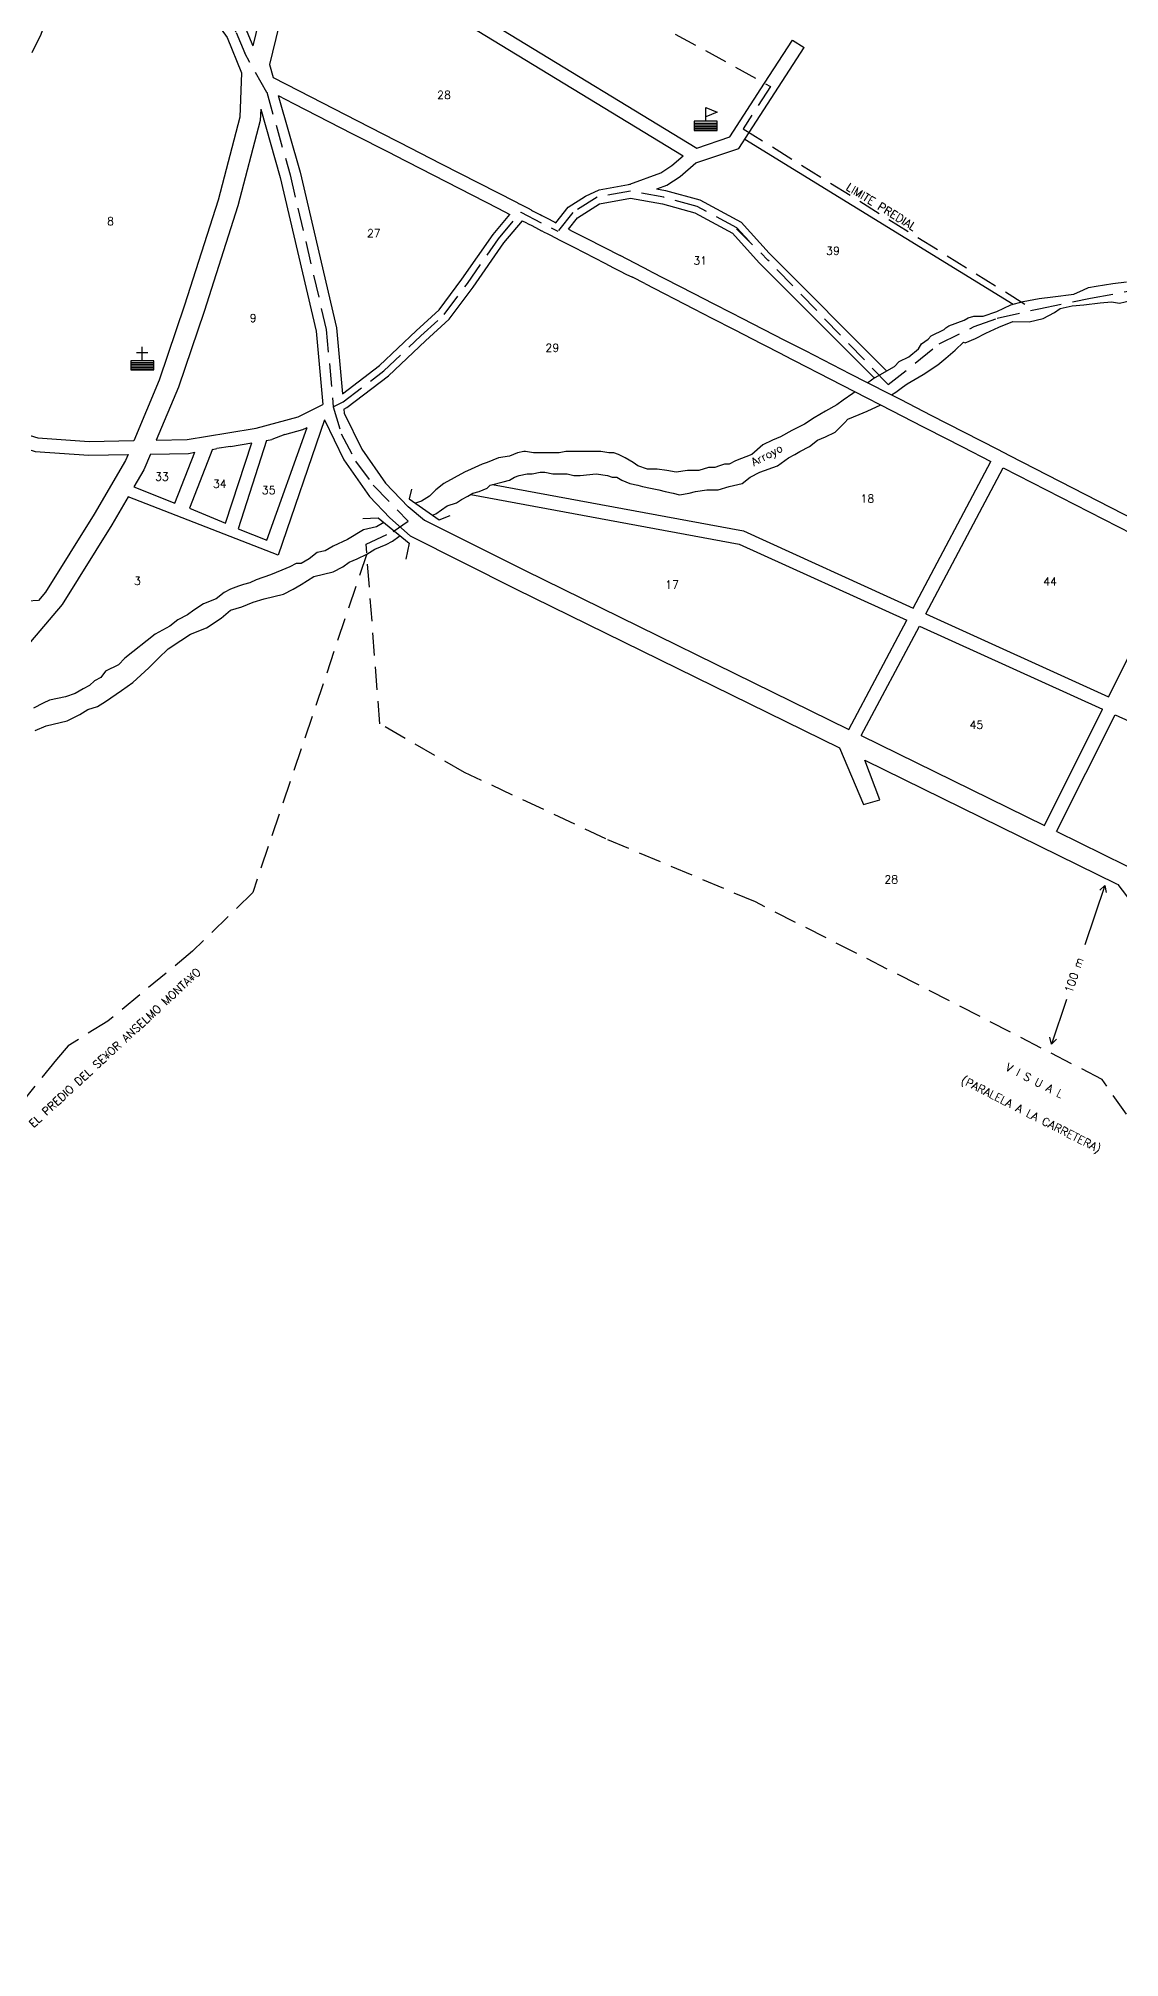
# Model space of a CAD drawing. Extents: x 400988 to 407997, y 1792700 to 1796871.
# Drawn here: x 405457 to 406403, y 1793738 to 1795417 of the extents above; entities that cross this region are included whole.
import ezdxf

# ---------------------------------------------------------------- set-up
doc = ezdxf.new("R2010")
doc.units = 0
doc.header["$LTSCALE"] = 80
doc.header["$MEASUREMENT"] = 0
doc.linetypes.add('HIDDEN', pattern=[0.375, 0.25, -0.125])
doc.layers.get('0').update_dxf_attribs({"linetype": 'CONTINUOUS'})
for name, color, linetype in [('4', 9, 'CONTINUOUS'), ('6', 10, 'CONTINUOUS'), ('9', 5, 'CONTINUOUS'), ('A', 3, 'CONTINUOUS'), ('C', 1, 'CONTINUOUS'), ('D', 6, 'CONTINUOUS'), ('F', 15, 'CONTINUOUS'), ('L', 14, 'CONTINUOUS')]:
    doc.layers.add(name, color=color, linetype=linetype)
doc.styles.add('ROMANS', font='ROMANS', dxfattribs={"height": 7})

# ---------------------------------------------------------------- blocks, each defined once
blk = doc.blocks.new('IGL')
for p, q in [((-5, 5), (5, 5)), ((0, -2), (0, 10)), ((-10, -3.5), (10, -3.5)), ((-10, -5), (10, -5)), ((-10, -6.5), (10, -6.5)), ((-10, -8), (10, -8)), ((-10, -9.5), (10, -9.5))]:
    blk.add_line(p, q)
blk.add_lwpolyline([(-10, -2), (-10, -10), (10, -10), (10, -2)], close=True)
blk = doc.blocks.new('ESC')
for p, q in [((0, -2), (0, 10)), ((0, 10), (10, 6)), ((10, 6), (0, 2)), ((-10, -3.5), (10, -3.5)), ((-10, -5), (10, -5)), ((-10, -6.5), (10, -6.5)), ((-10, -8), (10, -8)), ((-10, -9.5), (10, -9.5))]:
    blk.add_line(p, q)
blk.add_lwpolyline([(-10, -2), (-10, -10), (10, -10), (10, -2)], close=True)

msp = doc.modelspace()

# ---------------------------------------------------------------- linework, layer by layer
at = {"layer": '4', "color": 9, "linetype": 'HIDDEN'}
for p, q in [((405657.0625, 1795369.75), (405637.90625, 1795404)), ((405879.15625, 1795264.875), (405911.625, 1795248.25)), ((406067.8125, 1795250.5), (406095.21875, 1795223.125)), ((405756.0625, 1794817.375), (405744, 1794974.5)), ((405744.65625, 1794966), (405644.84375, 1794669.875))]:
    msp.add_line(p, q, dxfattribs=at)
for points in [[(405252.132318, 1795698.110722), (405270.247374, 1795639.429973), (405302.273477, 1795608.729133), (405344.698851, 1795580.862793), (405471.146684, 1795536.468113), (405553.107712, 1795493.748327), (405600.815551, 1795463.378804), (405630.448908, 1795422.168254), (405637.897766, 1795403.958869)], [(405698.839352, 1795594.070004), (406097.465691, 1795375.027424), (406073.758137, 1795337.902801), (406328.099833, 1795179.553128)], [(405657.071671, 1795369.804862), (405677.531019, 1795297.653098), (405709.152272, 1795162.352135), (405715.25324, 1795094.732257)], [(406200.525861, 1795114.125972), (406244.973449, 1795149.692812), (406275.799348, 1795164.927272), (406295.777205, 1795172.209749), (406332.161796, 1795180.475965), (406377.396386, 1795189.632932), (406421.598288, 1795197.995341), (406458.455936, 1795210.176626), (406487.01039, 1795219.388956), (406525.003333, 1795224.026332), (406569.288603, 1795225.613739), (406615.941511, 1795225.405964), (406658.927103, 1795226.716762), (406691.177732, 1795232.065327), (406726.12156, 1795251.520323), (406765.106361, 1795281.449703), (407186.758218, 1795301.050726)], [(406078.847132, 1795239.476468), (406068.107991, 1795251.417044), (406033.57022, 1795270.027079), (406004.345953, 1795278.002808), (405975.121686, 1795283.319961), (405945.897418, 1795278.002808), (405924.643406, 1795264.709926), (405911.628536, 1795248.213101)], [(405715.25324, 1795094.732257), (405723.977904, 1795099.097495), (405759.623396, 1795126.274054), (405791.874079, 1795156.847683), (405812.242932, 1795175.531567), (405832.611785, 1795202.708126), (405859.770255, 1795241.774429), (405879.168462, 1795264.882914)], [(406200.525861, 1795114.125972), (406095.233748, 1795223.07466)], [(405715.25324, 1795094.732257), (405722.242655, 1795071.179394), (405734.859861, 1795047.325418), (405750.280889, 1795026.277793), (405780.673758, 1794994.771098)], [(405743.989698, 1794974.505097), (405767.793259, 1794985.785403), (405780.673758, 1794994.771098)], [(406387.46875, 1794506.375), (406226.4375, 1794589.375), (406084.375, 1794661.625), (405953.5625, 1794716.875), (405830.15625, 1794774.875), (405756.0625, 1794817.375)], [(405644.831386, 1794669.819934), (405592.342923, 1794618.486283), (405518.083961, 1794557.270831), (405483.594225, 1794535.894986), (405473.141552, 1794523.703878), (405423.879926, 1794462.927295), (405393.483854, 1794421.825219), (405366.626908, 1794376.763417), (405347.925935, 1794341.981861), (405319.713491, 1794262.379593), (405298.614363, 1794207.525222), (405260.873022, 1794092.934501), (405209.044125, 1794006.899017), (405145.752138, 1793913.420225), (404971.916877, 1793738.28161)], [(406908.35998, 1794168.921173), (406904.620549, 1794137.161145), (406919.713382, 1794069.685741), (406914.682438, 1793977.032947), (406907.639116, 1793946.82008), (406894.558661, 1793869.27372), (406889.527716, 1793857.188573), (406877.45345, 1793850.138904), (406860.348239, 1793840.067948), (406387.464241, 1794506.41973)]]:
    msp.add_lwpolyline(points, dxfattribs=at)
at = {"layer": '6', "color": 10}
for points in [[(406078.8816, 1795334.713003), (406126.919937, 1795408.896041)], [(406092.469343, 1795377.772885), (406116.827111, 1795415.387285)], [(406116.827111, 1795415.387285), (406126.919937, 1795408.896041)]]:
    msp.add_lwpolyline(points, dxfattribs=at)
at = {"layer": '9', "color": 5}
for points in [[(405506.404851, 1795502.505622), (405501.133199, 1795497.983846), (405494.453619, 1795491.299509), (405483.76629, 1795472.583365), (405477.086709, 1795461.888426), (405466.399381, 1795439.161681), (405459.7198, 1795420.445538), (405451.704304, 1795404.403129)], [(406253.491447, 1795165.608175), (406266.869187, 1795170.550947), (406270.49482, 1795172.419877), (406275.426545, 1795174.044262), (406283.504433, 1795174.143662), (406295.442879, 1795178.199815), (406307.622664, 1795183.822636), (406318.531629, 1795186.823655), (406332.57393, 1795189.341997), (406344.541235, 1795191.052957), (406362.755976, 1795193.362025), (406371.310127, 1795197.115917), (406375.717491, 1795198.994466), (406382.476462, 1795200.380719), (406396.782547, 1795202.641691), (406409.013635, 1795204.09528)], [(406266.217861, 1795151.181098), (406267.894609, 1795150.756712), (406276.969915, 1795154.517016), (406285.775024, 1795159.055846), (406297.176284, 1795164.408471), (406309.365688, 1795169.249561), (406323.700632, 1795169.165339), (406335.915688, 1795171.921814), (406346.014063, 1795177.258406), (406350.923342, 1795180.70683), (406361.317565, 1795183.180282), (406371.473657, 1795183.826488), (406385.786155, 1795185.566306), (406395.678463, 1795186.469883), (406402.730075, 1795185.253572), (406417.541282, 1795188.823842)], [(406189.103695, 1795120.312361), (406205.928604, 1795130.134232), (406210.134831, 1795134.343605), (406218.547286, 1795138.552979), (406226.95974, 1795145.568601), (406229.763892, 1795149.777974), (406235.372195, 1795153.987347), (406238.176346, 1795156.793596), (406249.392952, 1795162.406093), (406250.795028, 1795163.809218), (406253.491447, 1795165.608175)], [(406203.448823, 1795105.094402), (406207.33068, 1795107.684242), (406212.938983, 1795111.893615), (406217.14521, 1795114.699864), (406224.155589, 1795118.909237), (406231.165967, 1795123.11861), (406243.784649, 1795131.537357), (406250.795028, 1795137.149854), (406259.207482, 1795144.165476), (406266.217861, 1795151.181098)], [(406189.103695, 1795120.312361), (406182.711741, 1795115.743265)], [(406171.730571, 1795107.893706), (406169.474634, 1795106.281117), (406161.06218, 1795100.66862), (406155.453877, 1795096.459246), (406145.639346, 1795090.846749), (406135.824816, 1795085.234251), (406127.412362, 1795079.621754), (406116.195756, 1795074.009256), (406106.381225, 1795068.396758), (406099.370847, 1795065.59051), (406090.958392, 1795061.381136), (406081.143862, 1795052.96239), (406067.123104, 1795047.349892), (406061.514801, 1795044.543644), (406057.308574, 1795044.543644), (406053.102347, 1795043.140519), (406048.89612, 1795041.737395), (406043.287817, 1795041.737395), (406034.875362, 1795038.931146), (406030.669135, 1795038.931146), (406025.060832, 1795038.931146), (406015.246302, 1795037.528022), (406006.833847, 1795038.931146), (405998.421393, 1795040.33427), (405990.008938, 1795040.33427), (405981.596484, 1795043.140519), (405977.390256, 1795045.946768), (405970.379878, 1795050.156141), (405964.771575, 1795052.96239), (405960.565347, 1795054.365514), (405956.35912, 1795054.365514), (405949.348741, 1795055.768639), (405945.142514, 1795055.768639), (405939.534211, 1795055.768639), (405933.925908, 1795055.768639), (405926.915529, 1795055.768639), (405918.503075, 1795055.768639), (405912.894772, 1795054.365514), (405903.080242, 1795054.365514), (405890.46156, 1795054.365514), (405883.451181, 1795055.768639), (405882.049105, 1795055.768639), (405876.440802, 1795054.365514), (405869.430423, 1795051.559266), (405859.615893, 1795050.156141), (405849.801363, 1795045.946768), (405845.595136, 1795044.543644), (405835.780605, 1795040.33427), (405830.172302, 1795037.528022), (405811.945318, 1795027.706151), (405804.934939, 1795022.093653), (405799.326636, 1795016.481156), (405792.316257, 1795012.271782), (405788.11003, 1795010.868658), (405787.202843, 1795010.414725)], [(405802.132709, 1794999.925057), (405804.934939, 1795001.046787), (405814.749469, 1795008.062409), (405823.161924, 1795010.868658), (405827.368151, 1795013.674907), (405832.976454, 1795016.481156), (405837.182681, 1795019.287404), (405842.790984, 1795020.690529), (405849.801363, 1795023.496778), (405852.605514, 1795026.303026), (405863.82212, 1795029.109275), (405869.430423, 1795030.5124), (405873.636651, 1795033.318648), (405877.842878, 1795034.721773), (405884.853257, 1795036.124897), (405889.059484, 1795036.124897), (405896.069863, 1795037.528022), (405900.27609, 1795037.528022), (405907.286469, 1795036.124897), (405915.698923, 1795036.124897), (405919.905151, 1795036.124897), (405925.513454, 1795034.721773), (405931.121757, 1795034.721773), (405945.142514, 1795036.124897), (405954.957044, 1795034.721773), (405959.163272, 1795033.318648), (405963.369499, 1795033.318648), (405967.575726, 1795030.5124), (405974.586105, 1795027.706151), (405981.596484, 1795026.303026), (405985.802711, 1795024.899902), (405992.81309, 1795023.496778), (405999.823468, 1795022.093653), (406005.431771, 1795020.690529), (406012.44215, 1795019.287404), (406018.050453, 1795017.88428), (406026.462908, 1795019.287404), (406032.071211, 1795020.690529), (406041.885741, 1795022.093653), (406051.700271, 1795022.093653), (406061.514801, 1795024.899902), (406072.731407, 1795027.706151), (406079.741786, 1795033.318648), (406088.154241, 1795037.528022), (406103.577074, 1795043.140519), (406113.391604, 1795050.156141), (406118.999907, 1795052.96239), (406123.206134, 1795055.768639), (406131.618589, 1795059.978012), (406138.628968, 1795065.59051), (406145.639346, 1795068.396758), (406154.051801, 1795072.606132), (406162.464255, 1795081.024878), (406165.268407, 1795083.831127), (406175.082937, 1795088.0405), (406182.093316, 1795090.846749), (406194.200583, 1795096.354168)], [(405759.358609, 1794993.604903), (405753.058136, 1794989.821792), (405741.84153, 1794987.015543), (405727.820773, 1794978.596797), (405715.202091, 1794972.984299), (405708.191712, 1794968.774926), (405701.181333, 1794967.371801), (405694.170955, 1794961.759304), (405687.160576, 1794957.549931), (405682.954349, 1794957.549931), (405677.346046, 1794954.743682), (405670.335667, 1794951.937433), (405660.521137, 1794947.72806)], [(405654.912834, 1794926.681194), (405671.737743, 1794930.890567), (405680.150197, 1794935.09994), (405687.160576, 1794939.309313), (405698.377182, 1794946.324935), (405715.202091, 1794950.534309), (405723.614545, 1794954.743682), (405729.222848, 1794958.953055), (405736.233227, 1794961.759304), (405744.645682, 1794965.968677), (405751.65606, 1794970.17805), (405761.470591, 1794974.387423), (405767.078894, 1794977.193672), (405772.687197, 1794981.403045), (405773.812314, 1794981.853429)], [(405660.521137, 1794947.72806), (405647.984191, 1794943.520092), (405642.376545, 1794940.713742), (405636.768898, 1794939.310567), (405632.563163, 1794937.907392), (405625.553604, 1794935.101042), (405619.945958, 1794932.294692), (405612.936399, 1794926.681992), (405601.721105, 1794922.472467), (405593.309635, 1794916.859767), (405587.701988, 1794912.650242), (405579.290518, 1794908.440717), (405572.28096, 1794902.828017), (405559.663754, 1794895.812141), (405552.654196, 1794890.199441), (405540.036991, 1794880.377216), (405533.027432, 1794874.764516), (405527.419785, 1794869.151816), (405516.204492, 1794863.539116), (405511.998757, 1794857.926416), (405506.39111, 1794855.120066), (405502.185375, 1794850.910541), (405496.577728, 1794848.104191), (405489.56817, 1794843.894666), (405481.156699, 1794841.088316), (405467.137582, 1794838.281965), (405461.529936, 1794835.475615), (405453.118465, 1794831.26609)], [(405454.520377, 1794811.62164), (405464.333759, 1794815.831165), (405482.558611, 1794820.04069), (405493.773905, 1794825.65339), (405500.783463, 1794829.862915), (405509.194933, 1794832.669265), (405516.204492, 1794836.87879), (405530.223609, 1794846.701016), (405540.036991, 1794853.716891), (405554.056108, 1794866.345466), (405562.467578, 1794874.764516), (405570.879048, 1794883.183566), (405582.094342, 1794890.199441), (405590.505812, 1794895.812141), (405604.524929, 1794901.424842), (405617.142134, 1794909.843892), (405625.553604, 1794916.859767), (405635.366986, 1794919.666117), (405645.180368, 1794923.875642), (405654.912834, 1794926.681194)]]:
    msp.add_lwpolyline(points, dxfattribs=at)
at = {"layer": 'F', "color": 15}
for p, q in [((406009.625, 1795304.75), (406011.375, 1795305.875)), ((405920.5625, 1795269.25), (405935.96875, 1795278.875)), ((405928.71875, 1795260.125), (405948.09375, 1795272.25)), ((405948.09375, 1795272.25), (405975.125, 1795277.25)), ((405975.125, 1795277.25), (406003.03125, 1795272.125)), ((405998, 1795285.25), (406005.6875, 1795283.875)), ((406003.03125, 1795272.125), (406031.3125, 1795264.375)), ((406005.6875, 1795283.875), (406035.8125, 1795275.625)), ((406035.8125, 1795275.625), (406071.875, 1795256.25)), ((405909.96875, 1795255.75), (405920.5625, 1795269.25)), ((405920.84375, 1795250.25), (405928.71875, 1795260.125)), ((406031.3125, 1795264.375), (406064.34375, 1795246.625)), ((406071.875, 1795256.25), (406096.375, 1795229)), ((406064.34375, 1795246.625), (406087.65625, 1795220.75)), ((405992.34375, 1795213.5), (405966.125, 1795227)), ((406087.65625, 1795220.75), (406188.4375, 1795119.875)), ((406096.375, 1795229), (406199.125, 1795126.125)), ((405987.625, 1795202.5), (405976.90625, 1795208)), ((406160.25, 1795113.75), (406171.03125, 1795108.25)), ((405724.46875, 1795092.625), (405727.15625, 1795094)), ((405555.5, 1795053.375), (405588.75, 1795054)), ((405560.5625, 1795065.5), (405587.625, 1795066)), ((405588.75, 1795054), (405594.375, 1795055)), ((405609.8125, 1795057.5), (405613.53125, 1795058.125)), ((405625.375, 1795060.125), (405644.15625, 1795063.25)), ((405656.78125, 1795065.375), (405661.5, 1795066.125)), ((406296, 1795057.625), (406306.6875, 1795052.125)), ((406306.6875, 1795052.125), (406459.53125, 1794973.625)), ((406222.4375, 1794918.625), (406290.375, 1795047)), ((406233.375, 1794913.625), (406301.0625, 1795041.5)), ((406301.0625, 1795041.5), (406454.15625, 1794962.875)), ((405854.65625, 1795026.875), (406073.84375, 1794986.125)), ((405835.5, 1795018.125), (406070.21875, 1794974.625)), ((406073.84375, 1794986.125), (406222.4375, 1794918.625)), ((406070.21875, 1794974.625), (406216.8125, 1794908)), ((406393.28125, 1794841), (406454.15625, 1794962.875)), ((406166.1875, 1794812.375), (406216.8125, 1794908)), ((406176.9375, 1794807.125), (406227.75, 1794903)), ((406227.75, 1794903), (406387.9375, 1794830.25)), ((406233.375, 1794913.625), (406393.28125, 1794841)), ((406337.0625, 1794728.5), (406387.9375, 1794830.25)), ((406347.8125, 1794723.25), (406398.84375, 1794825.375)), ((406398.84375, 1794825.375), (406565.71875, 1794749.625))]:
    msp.add_line(p, q, dxfattribs=at)
for points in [[(405261.793461, 1795697.326624), (405278.159024, 1795644.313071), (405307.905094, 1795615.797915), (405348.719348, 1795588.989811), (405474.73558, 1795544.746661), (405557.61254, 1795501.549473), (405607.110692, 1795470.040284), (405638.376468, 1795426.559562), (405645.010609, 1795410.341822)], [(405257.64468, 1795649.742742), (405262.335725, 1795634.546874), (405296.641861, 1795601.660351), (405340.678355, 1795572.735776), (405467.557787, 1795528.189565), (405548.602885, 1795485.947182), (405594.520409, 1795456.717323), (405622.521349, 1795417.776947), (405635.161488, 1795386.877019), (405633.552692, 1795347.940044), (405614.497436, 1795275.486382), (405585.158745, 1795183.635312), (405563.142799, 1795118.172941), (405540.88684, 1795065.104094)], [(405696.267083, 1795621.643973), (405645.010609, 1795410.341822)], [(405692.257519, 1795528.758722), (406033.122082, 1795321.009905)], [(405689.287664, 1795516.51565), (405659.567232, 1795393.994715)], [(405689.287664, 1795516.51565), (406021.128053, 1795314.266852)], [(405659.567232, 1795393.994715), (405662.75049, 1795382.768664)], [(405662.75, 1795382.75), (405684.875, 1795371.375), (405736.5625, 1795344.875), (405769.9375, 1795327.75), (405772.875, 1795326.25), (405809.65625, 1795307.375), (405874.78125, 1795273.875), (405877.4375, 1795272.5), (405877.65625, 1795272.375), (405878.6875, 1795271.875), (405885.5625, 1795268.375), (405888.25, 1795267), (405888.59375, 1795266.75), (405889.5625, 1795266.25), (405895.4375, 1795263.25), (405896.21875, 1795262.875), (405897.75, 1795262.125), (405898.375, 1795261.75), (405904, 1795258.875), (405906.75, 1795257.5), (405909.125, 1795256.25), (405909.96875, 1795255.75)], [(406033.122082, 1795321.009905), (406062.074298, 1795330.83544), (406092.469343, 1795377.772885)], [(405651.866767, 1795355.169758), (405651.456825, 1795345.248109), (405631.7864, 1795270.455396), (405602.2635, 1795178.02762), (405579.995205, 1795111.814913), (405560.567572, 1795065.490148)], [(405651.866767, 1795355.169758), (405668.815032, 1795295.400148), (405700.245227, 1795160.916683), (405706.027835, 1795096.825335)], [(405667.21875, 1795367), (405680.5, 1795360.125), (405732.1875, 1795333.625), (405764.9375, 1795316.75), (405768.96875, 1795314.75), (405859.28125, 1795268.375), (405869.75, 1795263)], [(405667.22753, 1795366.979974), (405686.247006, 1795299.906047), (405718.059317, 1795163.787586), (405723.264309, 1795106.098228)], [(406018.657427, 1795296.288978), (406032.305466, 1795308.060562), (406069.879957, 1795320.812245), (406078.8816, 1795334.713003)], [(406075.152334, 1795328.954097), (406309.679991, 1795184.3886)], [(405973.0625, 1795289), (405973.5625, 1795289.125), (405974.59375, 1795289.5), (406001.625, 1795299.375), (406009.625, 1795304.75)], [(406011.383241, 1795305.861844), (406021.128053, 1795314.266852)], [(405947.71875, 1795284.375), (405973.5625, 1795289.125), (405975.125, 1795289.375)], [(405998, 1795285.25), (405999.09375, 1795285.625), (406007.0625, 1795288.625), (406018.65625, 1795296.25)], [(405935.959, 1795278.864), (405947.718, 1795284.432)], [(405723.25, 1795106.125), (405755.71875, 1795130.875), (405787.78125, 1795161.25), (405807.78125, 1795179.625), (405827.75, 1795206.25), (405855, 1795245.375), (405869.75, 1795263)], [(405727.15625, 1795094), (405763.53125, 1795121.75), (405795.96875, 1795152.5), (405816.71875, 1795171.5), (405837.46875, 1795199.25), (405864.53125, 1795238.125), (405880.6875, 1795257.375)], [(405880.6875, 1795257.375), (405880.96875, 1795257.25), (405883, 1795256.125), (405886.1875, 1795254.5), (405888.3125, 1795253.5), (405892.15625, 1795251.5), (405897.5, 1795248.75), (405897.53125, 1795248.75), (405899.6875, 1795247.625), (405902.40625, 1795246.25), (405904.59375, 1795245.125), (405905.15625, 1795244.75), (405913.28125, 1795240.625), (405913.46875, 1795240.5), (405917, 1795238.75), (405925.6875, 1795234.25), (405952.84375, 1795220.25), (405960.40625, 1795216.375), (405966.0625, 1795213.5), (405971.125, 1795210.875), (405976.90625, 1795208)], [(405920.84375, 1795250.25), (405924.875, 1795248.125), (405927.5625, 1795246.75), (405937.09375, 1795241.875), (405966.125, 1795227)], [(405992.34375, 1795213.5), (406030.625, 1795193.875), (406047.59375, 1795185.125), (406063.40625, 1795177), (406072.5625, 1795172.25), (406109.90625, 1795153.125), (406127.8125, 1795144), (406167.28125, 1795123.625), (406181.5, 1795116.375), (406202.90625, 1795105.375), (406211.5, 1795101), (406237.78125, 1795087.5), (406296, 1795057.625)], [(405987.625, 1795202.5), (406030.4375, 1795180.5), (406046.25, 1795172.375), (406065.71875, 1795162.375), (406090.09375, 1795149.875), (406107.65625, 1795140.75), (406107.96875, 1795140.625), (406160.25, 1795113.75)], [(405306.53125, 1795173.625), (405347.625, 1795137.625), (405391.5625, 1795102.125), (405416.5, 1795083.875), (405435.96875, 1795074.125), (405456.90625, 1795067.625), (405501.78125, 1795064.375), (405540.875, 1795065.125)], [(405298.625, 1795164.625), (405339.90625, 1795128.5), (405384.21875, 1795092.625), (405410.21875, 1795073.625), (405431.46875, 1795062.875), (405454.65625, 1795055.75), (405501.46875, 1795052.375), (405535.8125, 1795053)], [(406171.03125, 1795108.25), (406204.0625, 1795091.25), (406230.625, 1795077.625), (406234.03125, 1795075.875), (406265.46875, 1795059.75), (406290.375, 1795047)], [(405587.625, 1795066), (405623.09375, 1795071.875), (405648, 1795076.125), (405684.46875, 1795086), (405706.03125, 1795096.875)], [(405724.478664, 1795092.638957), (405724.795817, 1795089.123802), (405740.163211, 1795057.595695), (405760.936263, 1795027.818671), (405780.694336, 1795007.158038)], [(405707.553716, 1795083.415654), (405667.152592, 1794964.963467), (405535.960908, 1795016.034814)], [(405656.774194, 1795065.387065), (405632.207076, 1794987.869224), (405657.236984, 1794977.986759), (405692.43582, 1795076.607098)], [(405673.018, 1795070.478), (405661.510497, 1795066.176856)], [(405673.03125, 1795070.5), (405688.78125, 1795074.75), (405692.4375, 1795076.625)], [(405707.553716, 1795083.415654), (405724.597715, 1795048.447785), (405746.967888, 1795016.381375), (405764.88476, 1794997.646051)], [(405535.811582, 1795053.002253), (405533.623907, 1795047.785791), (405506.232738, 1795000.75936), (405463.653037, 1794932.533297), (405457.576272, 1794925.34581)], [(405541.020212, 1795024.720862), (405576.671358, 1795010.49641), (405594.368288, 1795054.979525)], [(405555.492392, 1795053.388491), (405549.768996, 1795039.74118), (405541.020212, 1795024.720862)], [(405609.809538, 1795057.554831), (405589.707134, 1795006.076908), (405620.995314, 1794992.811592), (405644.159811, 1795063.283583)], [(405625.374, 1795060.151), (405613.534, 1795058.176)], [(405783.826752, 1795022.807798), (405781.57741, 1795014.367134), (405808.007185, 1794995.797672), (405817.56689, 1794999.736649)], [(405535.960908, 1795016.034814), (405521.648363, 1794991.462372), (405478.2363, 1794921.902604), (405439.276627, 1794875.821805), (405397.708992, 1794835.16871), (405348.115599, 1794794.286346), (405297.419246, 1794762.866059)], [(405795.120409, 1794995.43429), (405780.694336, 1795007.158038)], [(405741.089244, 1794996.923094), (405754.585299, 1794997.485805), (405781.57741, 1794975.540078), (405778.765732, 1794961.472304)], [(405764.88476, 1794997.646051), (405782.393193, 1794981.764089)], [(405795.177566, 1794995.491489), (405882.503701, 1794951.735584), (406166.174624, 1794812.427572)], [(405782.393193, 1794981.764089), (405874.504571, 1794935.610476), (406157.856747, 1794796.458998)], [(406176.951064, 1794807.135368), (406337.052651, 1794728.511046)], [(406157.856747, 1794796.458998), (406179.044068, 1794746.750292), (406193.067131, 1794750.832096), (406180.130945, 1794785.520357)], [(406180.130945, 1794785.520357), (406400.247618, 1794677.423215), (406401.475725, 1794676.786622)], [(406347.823858, 1794723.221412), (406408.357628, 1794693.493871), (406512.827229, 1794639.341688)], [(406779.246653, 1794182.186914), (406401.475725, 1794676.786622)]]:
    msp.add_lwpolyline(points, dxfattribs=at)
at = {"layer": 'F', "linetype": 'CONTINUOUS'}
msp.add_lwpolyline([(405457.576272, 1794925.34581), (405447.972809, 1794924.781249), (405427.431289, 1794920.871032), (405397.108075, 1794913.050587), (405365.806713, 1794902.297476), (405337.439861, 1794896.432145), (405313.963831, 1794895.454594), (405291.465966, 1794902.297476), (405274.83712, 1794909.14037), (405255.273765, 1794914.028138), (405239.623084, 1794915.983253), (405221.037893, 1794916.960816), (405203.430883, 1794917.938367), (405200.318651, 1794918.145718)], dxfattribs=at)
at = {"layer": 'L', "color": 14}
for points in [[(406390.000386, 1794676.042334), (406372.458329, 1794624.04182)], [(406385.415652, 1794671.915535), (406390.000386, 1794676.042334), (406391.219005, 1794670.022651)], [(406356.406923, 1794576.460091), (406343.203982, 1794537.322166)], [(406347.714506, 1794541.529949), (406343.203982, 1794537.322166), (406341.878367, 1794543.319195)]]:
    msp.add_lwpolyline(points, dxfattribs=at)

# ---------------------------------------------------------------- block references
at = {"layer": 'A', "color": 3, "xscale": 1.006826, "yscale": 1.006826, "zscale": 1.006826}
for name, p in [('ESC', (406041.0081, 1795346.467963)), ('IGL', (405548.236938, 1795137.097727))]:
    msp.add_blockref(name, p, dxfattribs=at)

# ---------------------------------------------------------------- texts
at = {"layer": '9', "color": 5, "style": 'ROMANS'}
msp.add_text('Arroyo', height=7, rotation=27.836839, dxfattribs=at).set_placement((406083.082597, 1795042.70568))
at = {"layer": 'C', "color": 1, "style": 'ROMANS'}
for s, p in [('28', (405806.095784, 1795364.00442)), ('8', (405517.498716, 1795253.63926)), ('27', (405744.746384, 1795243.039759)), ('31', (406030.127733, 1795219.095434)), ('39', (406146.243531, 1795227.714551)), ('9', (405642.166324, 1795168.885796)), ('29', (405900.855453, 1795142.862623)), ('33', (405559.436832, 1795030.128268)), ('34', (405610.049948, 1795023.938448)), ('35', (405652.789913, 1795018.311338)), ('18', (406176.268908, 1795010.96211)), ('3', (405541.008044, 1794938.938709)), ('17', (406005.449371, 1794935.663247)), ('44', (406336.101284, 1794938.498847)), ('45', (406271.676427, 1794813.089825)), ('28', (406197.158303, 1794677.861438))]:
    msp.add_text(s, height=7, dxfattribs=at).set_placement(p)
at = {"layer": 'D', "color": 6, "style": 'ROMANS'}
for s, rotation, p in [('LIMITE PREDIAL', 328.276406, (406162.993043, 1795285.055905)), ('EL PREDIO DEL SE¥OR ANSELMO MONTA¥O', 42.690366, (405453.109688, 1794463.706766)), ('V I S U A L', 332.997356, (406302.421547, 1794514.724442)), ('(PARALELA A LA CARRETERA)', 332.997356, (406263.487676, 1794503.567483))]:
    msp.add_text(s, height=7, rotation=rotation, dxfattribs=at).set_placement(p)
at = {"layer": 'L', "color": 14, "style": 'ROMANS'}
msp.add_text('100 m', height=7, rotation=71.35849, dxfattribs=at).set_placement((406361.202599, 1794581.460401))

doc.saveas('drawing.dxf')
